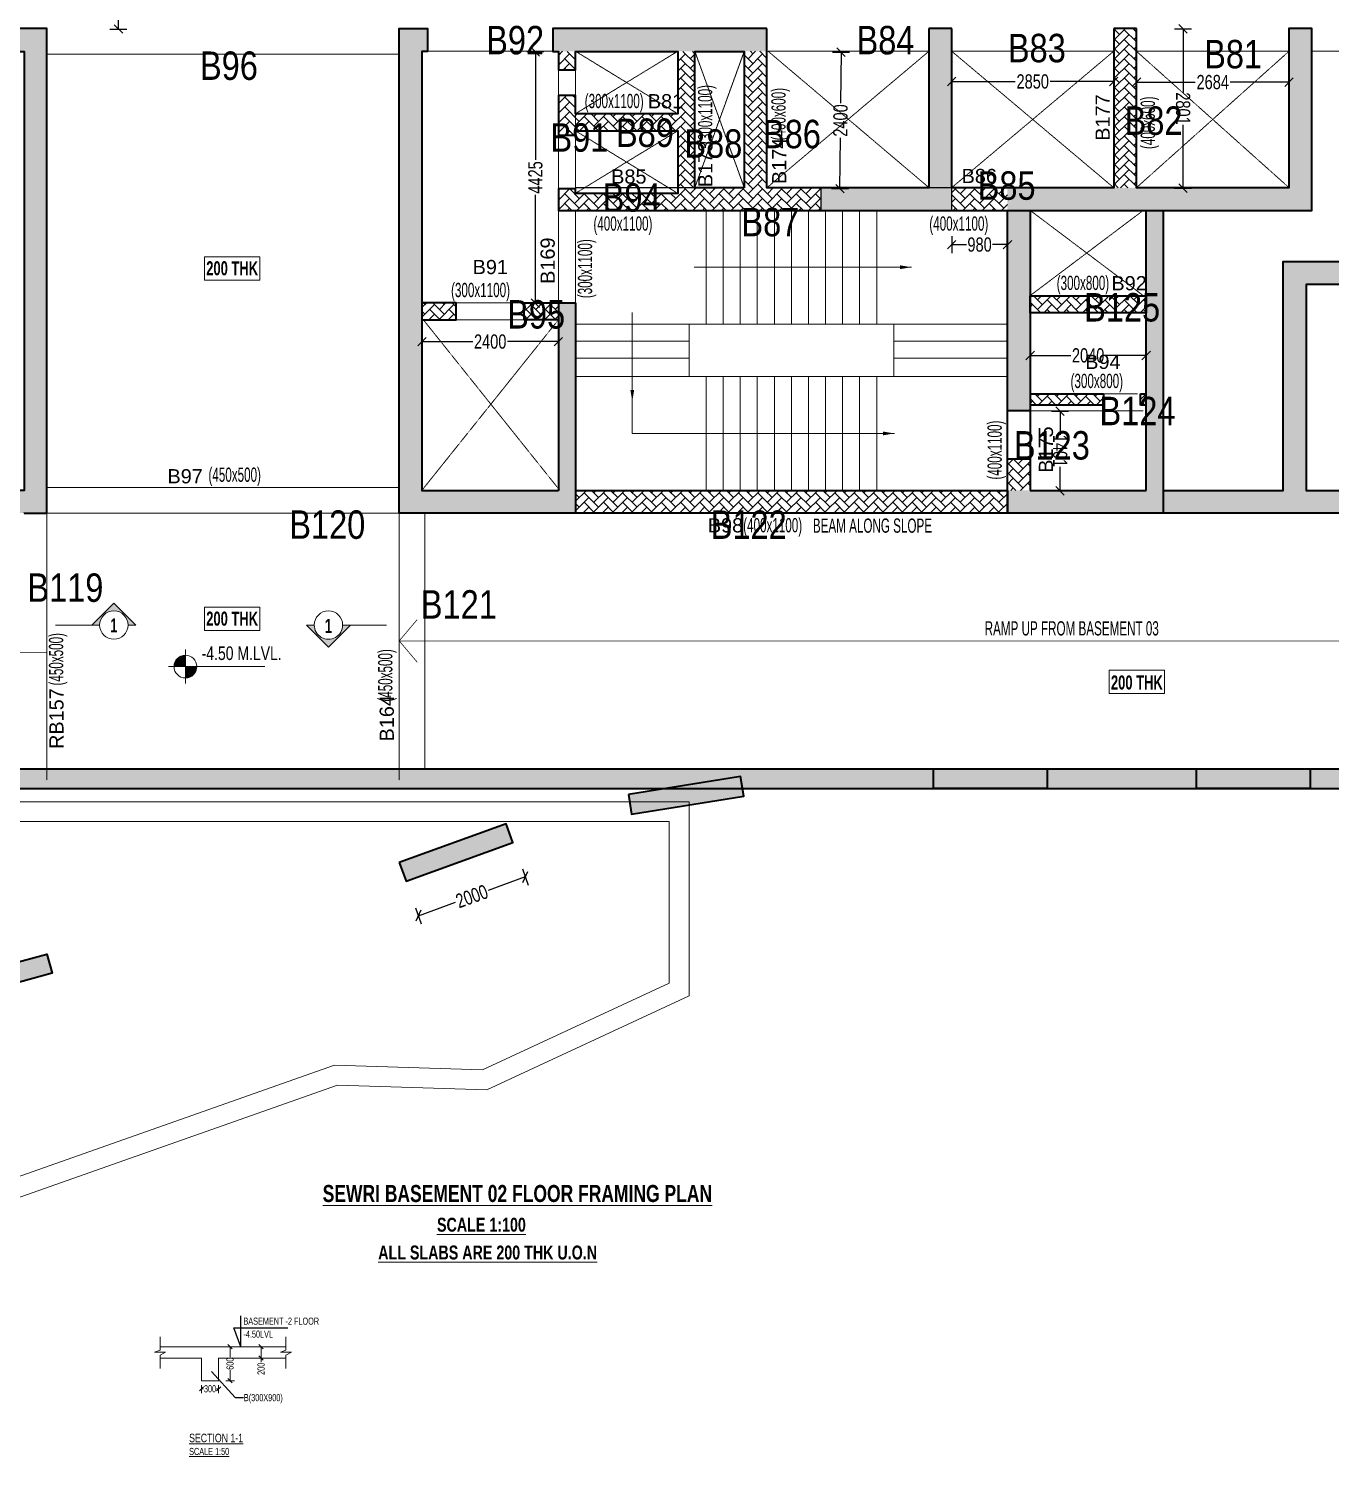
# Model space of a CAD drawing. Header units: millimetres. Extents: x 10 to 70671, y 90 to 65676.
# Drawn here: x 35101 to 58006, y 90 to 25215 of the extents above; entities that cross this region are included whole.
import ezdxf
from ezdxf.enums import TextEntityAlignment as Align

# ---------------------------------------------------------------- set-up
doc = ezdxf.new("R2010")
doc.units = ezdxf.units.MM
doc.linetypes.add('HIDDEN', pattern=[0.375, 0.25, -0.125])
doc.linetypes.add('HIDDEN2', pattern=[0.1875, 0.125, -0.0625])
for name, color, linetype, lineweight in [('A-ANNO-DIMS', 8, 'Continuous', 15), ('A-DETL-MISC', 35, 'Continuous', 15), ('A-FLOR-IDEN', 11, 'Continuous', 9), ('A-HIDD-ABVE', 8, 'HIDDEN', 20), ('A-HIDD-BELW', 8, 'HIDDEN2', 20), ('G-____-____-DIMS', 7, 'Continuous', 9), ('G-____-____-TEXT', 6, 'Continuous', 9), ('G-ANNO-SYMB', 1, 'Continuous', 9), ('G-ANNO-TEXT', 231, 'Continuous', 9), ('S-BEAM', 7, 'Continuous', 18), ('S-BEAM-IDEN', 2, 'Continuous', 9), ('S-COL HATCH', 9, 'Continuous', 0), ('S-COLS', 5, 'Continuous', 35), ('SEC TEXT', 50, 'Continuous', 5)]:
    doc.layers.add(name, color=color, linetype=linetype, lineweight=lineweight)
for name, color, linetype in [('Abhinav working', 6, 'Continuous'), ('Beam Nos', 7, 'Continuous'), ('changes', 7, 'Continuous'), ('dim', 8, 'Continuous'), ('SECTION LINE', 4, 'Continuous')]:
    doc.layers.add(name, color=color, linetype=linetype)
doc.styles.add('Dim.s & Anno.(Misc.)', font='ARIALN.TTF')
doc.styles.add('SC-BBS1', font='SansSerif')
doc.styles.add('sd', font='ARIALN.TTF')
doc.styles.add('SOBHA', font='swisscl.ttf')
doc.styles.add('Swis721 LtCn BT', font='swisscl.ttf', dxfattribs={"width": 0.9, "height": 233.355162})
doc.styles.add('Swis721 LtCn BT_1', font='swisscl.ttf', dxfattribs={"height": 240})
doc.styles.add('Swis721 LtCn BT_2', font='swisscl.ttf', dxfattribs={"height": 244.992296})
doc.styles.add('Swis721 LtCn BT_B', font='', dxfattribs={"width": 0.9, "height": 246.918336})
doc.styles.get('Swis721 LtCn BT_B').set_extended_font_data('Swis721 LtCn BT', bold=True)
doc.dimstyles.new('A-GFC-100', dxfattribs={"dimscale": 100, "dimtxt": 1.75, "dimasz": 1.5, "dimexe": 1.5, "dimexo": 0, "dimgap": 1, "dimtad": 1, "dimdsep": 46, "dimtxsty": 'Dim.s & Anno.(Misc.)', "dimblk": 'ARCHTICK', "dimcen": 0, "dimdle": 1.5, "dimclrd": 256, "dimclre": 8, "dimclrt": 6, "dimazin": 2, "dimtfac": 1, "dimtix": 1, "dimtmove": 2, "dimatfit": 3, "dimfxl": 1, "dimtolj": 1, "dimlwd": -1, "dimlwe": 9, "dimarcsym": 0})
doc.dimstyles.new('S-100', dxfattribs={"dimscale": 100, "dimtxt": 2.5, "dimasz": 1.5, "dimexe": 1.5, "dimexo": 1.5, "dimgap": 0.1, "dimtad": 0, "dimdec": 0, "dimrnd": 0.0005, "dimzin": 0, "dimdsep": 46, "dimtxsty": 'SOBHA', "dimblk": 'OBLIQUE', "dimcen": 0.09, "dimclrd": 8, "dimclre": 8, "dimclrt": 6, "dimadec": 0, "dimazin": 0, "dimtfac": 1, "dimtdec": 0, "dimtofl": 0, "dimtmove": 0, "dimatfit": 3, "dimfxl": 1.5, "dimfxlon": 1, "dimtolj": 1, "dimtzin": 0, "dimlwd": -1, "dimlwe": -1, "dimarcsym": 0})
doc.dimstyles.new('S-50', dxfattribs={"dimscale": 50, "dimtxt": 2.5, "dimasz": 1.5, "dimexe": 1.5, "dimexo": 1.5, "dimgap": 0.1, "dimtad": 0, "dimdec": 0, "dimrnd": 0.0005, "dimzin": 0, "dimdsep": 46, "dimtxsty": 'SOBHA', "dimblk": 'OBLIQUE', "dimcen": 0.09, "dimclrd": 8, "dimclre": 8, "dimclrt": 6, "dimadec": 0, "dimazin": 0, "dimtfac": 1, "dimtdec": 0, "dimtofl": 0, "dimtmove": 0, "dimatfit": 3, "dimfxl": 1.5, "dimfxlon": 1, "dimtolj": 1, "dimtzin": 0, "dimlwd": -1, "dimlwe": -1, "dimarcsym": 0})
pattern_1 = [(45, (-31794446.85, 20735559.75), (0, 169.7056275), [360, -120]), (135, (-31794362, 20735644.6), (1e-14, 169.7056275), [360, -120])]

# ---------------------------------------------------------------- blocks, each defined once
blk = doc.blocks.new('_ARCHTICK')
at = {"color": 0, "linetype": 'ByBlock', "const_width": 0.15}
blk.add_lwpolyline([(-0.5, -0.5), (0.5, 0.5)], dxfattribs=at)
blk = doc.blocks.new('A$C31bf04c8')
at = {"layer": 'S-COL HATCH', "transparency": 33554687}
h = blk.add_hatch(color=256, dxfattribs=at)
h.dxf.hatch_style = 1
edge = h.paths.add_edge_path()
edge.add_line((-12645, -10575), (46760, -10575))
edge.add_line((46760, -10575), (50155, -10425))
edge.add_line((50155, -10425), (50155, 18362))
edge.add_arc((65983, 101151), 84288, 235.33184, 259.17631, ccw=False)
edge.add_arc((-8447, 268), 41200, 49.9962, 101.0852)
edge.add_line((-16368, 40699), (-15227, 21150))
edge.add_line((-15227, 21150), (-12645, 21150))
edge.add_line((-12645, 21150), (-12645, -10575))
edge = h.paths.add_edge_path(flags=16)
edge.add_line((-12295, -10225), (46752, -10225))
edge.add_line((46752, -10225), (49805, -10090))
edge.add_line((49805, -10090), (49805, 18073))
edge.add_arc((65983, 101151), 84638, 235.32076, 258.98032, ccw=False)
edge.add_arc((-8447, 268), 40850, 49.9733, 100.6568)
edge.add_line((-16001, 40413), (-14897, 21500))
edge.add_line((-14897, 21500), (-12295, 21500))
edge.add_line((-12295, 21500), (-12295, -10225))
h = blk.add_hatch(color=256, dxfattribs=at)
h.dxf.hatch_style = 1
h.paths.add_polyline_path([(31255, -10224), (31255, -10574), (33255, -10574), (33255, -10224)])
h = blk.add_hatch(color=256, dxfattribs=at)
h.dxf.hatch_style = 1
h.paths.add_polyline_path([(35880, -10224), (35880, -10574), (37880, -10574), (37880, -10224)])
h = blk.add_hatch(color=256, dxfattribs=at)
h.dxf.hatch_style = 1
h.paths.add_polyline_path([(25886, -10678), (25942, -11024), (27916, -10706), (27860, -10360)])
h = blk.add_hatch(color=256, dxfattribs=at)
h.dxf.hatch_style = 1
h.paths.add_polyline_path([(23855, -11522), (23735, -11193), (21855, -11874), (21974, -12203)])
h = blk.add_hatch(color=256, dxfattribs=at)
h.dxf.hatch_style = 1
h.paths.add_polyline_path([(15747, -13822), (15654, -13485), (14779, -13724), (13686, -13724), (13686, -14074), (14825, -14074)])
at = {"layer": 'S-COLS', "elevation": 0}
blk.add_lwpolyline([(-12645, -10575), (46760, -10575), (50155, -10425), (50155, 18362, -0.104418), (18038, 31827, 0.226686), (-16368, 40699), (-15227, 21150), (-12645, 21150)], format="xyb", close=True, dxfattribs=at)
at = {"layer": 'S-COLS'}
blk.add_lwpolyline([(-12295, -10225), (46752, -10225), (49805, -10090), (49805, 18073, -0.103603), (17826, 31549, 0.224825), (-16001, 40413), (-14897, 21500), (-12295, 21500)], format="xyb", close=True, dxfattribs=at)
at = {"layer": 'S-COLS', "elevation": 0}
for points in [[(31255, -10224), (33255, -10224), (33255, -10574), (31255, -10574)], [(35880, -10224), (37880, -10224), (37880, -10574), (35880, -10574)]]:
    blk.add_lwpolyline(points, close=True, dxfattribs=at)
for points in [[(25886, -10678), (25942, -11024), (27916, -10706), (27860, -10360), (25886, -10678)], [(21855, -11874), (21974, -12203), (23855, -11522), (23735, -11193), (21855, -11874)], [(13686, -13724), (14779, -13724), (15654, -13485), (15747, -13822), (14825, -14074), (13686, -14074), (13686, -13724)]]:
    blk.add_lwpolyline(points, dxfattribs=at)
blk = doc.blocks.new('Spot Elevations - M_Spot Elevation - Target Filled-23738-FIRST FLOOR  FRAMING PLAN _NTA_')
at = {"layer": 'G-____-____-DIMS'}
h = blk.add_hatch(color=256, dxfattribs=at)
edge = h.paths.add_edge_path(flags=0)
edge.add_line((0, 0), (-2, 0))
edge.add_arc((0, 0), 2, 90, 180, ccw=False)
edge.add_line((0, 2), (0, 0))
h = blk.add_hatch(color=256, dxfattribs=at)
edge = h.paths.add_edge_path(flags=0)
edge.add_line((0, 0), (2, 0))
edge.add_arc((0, 0), 2, 270, 360, ccw=False)
edge.add_line((0, -2), (0, 0))
for p, q in [((0, -3), (0, 3)), ((-3, 0), (14, 0))]:
    blk.add_line(p, q, dxfattribs=at)
blk.add_circle((0, 0), 2, dxfattribs=at)
blk = doc.blocks.new('Detail View - M_Section Head - Structural Type 1-785420-STILT FLOOR FRAMING PLAN')
at = {"layer": 'G-ANNO-SYMB'}
h = blk.add_hatch(color=9, dxfattribs=at)
edge = h.paths.add_edge_path(flags=0)
edge.add_line((-8.5, 0), (-9.86, 0))
edge.add_line((-9.86, 0), (-5.99, 3.87))
edge.add_line((-5.99, 3.87), (-2.12, 0))
edge.add_line((-2.12, 0), (-3.5, 0))
edge.add_arc((-6, 0), 2.5, 360, 540)
for p, q in [((-5.99, 3.87), (-9.86, 0)), ((-5.99, 3.87), (-2.12, 0)), ((-8.5, 0), (-9.86, 0)), ((-3.5, 0), (-2.12, 0))]:
    blk.add_line(p, q, dxfattribs=at)
at = {"layer": 'G-ANNO-SYMB', "color": 5}
for p, q in [((-5.99, 3.87), (-9.86, 0)), ((-2.12, 0), (-5.99, 3.87)), ((-9.86, 0), (-8.5, 0)), ((-3.5, 0), (4.24, 0)), ((-3.5, 0), (-2.12, 0))]:
    blk.add_line(p, q, dxfattribs=at)
at = {"layer": 'G-ANNO-SYMB'}
blk.add_arc((-6, 0), 2.5, 360, 180, dxfattribs=at)
at = {"layer": 'G-ANNO-SYMB', "color": 5}
for start, end in [(360, 180), (180, 360)]:
    blk.add_arc((-6, 0), 2.5, start, end, dxfattribs=at)
blk = doc.blocks.new('A$C0921b736')
at = {"layer": 'S-COL HATCH', "transparency": 33554687}
h = blk.add_hatch(color=256, dxfattribs=at)
h.dxf.hatch_style = 1
h.paths.add_polyline_path([(20725, 4450), (20425, 4450), (20425, 1150), (20425, 750), (23125, 750), (23525, 750), (23525, 1150), (23525, 1150), (23525, 9275), (23025, 9275), (23025, 8875), (23125, 8875), (23125, 1150), (23125, 1150), (20725, 1150), (20725, 1150)])
h = blk.add_hatch(color=256, dxfattribs=at)
h.dxf.hatch_style = 1
h.paths.add_polyline_path([(32525, 4450), (32825, 4450), (32825, 1150), (32825, 750), (30125, 750), (29725, 750), (29725, 1150), (29725, 1150), (29725, 9275), (30225, 9275), (30225, 8875), (30125, 8875), (30125, 1150), (30125, 1150), (32525, 1150), (32525, 1150)])
h = blk.add_hatch(color=256, dxfattribs=at)
h.dxf.hatch_style = 1
h.paths.add_polyline_path([(36195, 9275), (32425, 9275), (32425, 8875), (36195, 8875)])
h = blk.add_hatch(color=256, dxfattribs=at)
h.dxf.hatch_style = 1
h.paths.add_polyline_path([(39445, 9275), (39045, 9275), (39045, 6475), (39445, 6475)])
h = blk.add_hatch(color=256, dxfattribs=at)
h.dxf.hatch_style = 1
h.paths.add_polyline_path([(40425, 6075), (40425, 6475), (45379, 6475), (45379, 9275), (45779, 9275), (45779, 6075)])
at = {"layer": 'S-COL HATCH'}
h = blk.add_hatch(dxfattribs=at)
h.set_pattern_fill('AR-HBONE', color=256, scale=30)
h.set_pattern_definition(pattern_1)
h.paths.add_polyline_path([(42695, 6475), (42295, 6475), (42295, 9275), (42695, 9275)])
h = blk.add_hatch(dxfattribs=at)
h.set_pattern_fill('AR-HBONE', color=256, scale=30)
h.set_pattern_definition(pattern_1)
h.paths.add_polyline_path([(34925, 8875), (34625, 8875), (34625, 7775), (32825, 7775), (32825, 8100), (32525, 8100), (32525, 7398), (32825, 7398), (32825, 7475), (34625, 7475), (34625, 6375), (32825, 6375), (32825, 6453), (32525, 6453), (32525, 6075), (37145, 6075), (37145, 6475), (34925, 6475)])
h = blk.add_hatch(dxfattribs=at)
h.set_pattern_fill('AR-HBONE', color=256, scale=30)
h.set_pattern_definition(pattern_1)
h.paths.add_polyline_path([(32825, 8875), (32525, 8875), (32525, 8550), (32825, 8550)])
h = blk.add_hatch(dxfattribs=at)
h.set_pattern_fill('AR-HBONE', color=256, scale=30)
h.set_pattern_definition(pattern_1)
h.paths.add_polyline_path([(36195, 6475), (35795, 6475), (35795, 8875), (36195, 8875)])
at = {"layer": 'S-COL HATCH', "transparency": 33554687}
h = blk.add_hatch(color=256, dxfattribs=at)
h.dxf.hatch_style = 1
h.paths.add_polyline_path([(39445, 6475), (37145, 6475), (37145, 6075), (39445, 6075)])
at = {"layer": 'S-COL HATCH'}
h = blk.add_hatch(dxfattribs=at)
h.set_pattern_fill('AR-HBONE', color=256, scale=30)
h.set_pattern_definition(pattern_1)
h.paths.add_polyline_path([(39445, 6475), (40425, 6475), (40425, 6075), (39445, 6075)])
at = {"layer": 'S-COL HATCH', "transparency": 33554687}
h = blk.add_hatch(color=256, dxfattribs=at)
h.dxf.hatch_style = 1
h.paths.add_polyline_path([(40425, 6075), (40825, 6075), (40825, 6075), (40825, 4575), (40825, 4575), (40825, 4275), (40825, 2550), (40425, 2550)])
h = blk.add_hatch(color=256, dxfattribs=at)
h.dxf.hatch_style = 1
h.paths.add_polyline_path([(42865, 6075), (43165, 6075), (43165, 750), (42865, 750), (40425, 750), (40425, 1150), (42865, 1150), (42865, 2850), (42865, 2850), (42865, 2850)])
h = blk.add_hatch(color=256, dxfattribs=at)
h.dxf.hatch_style = 1
h.paths.add_polyline_path([(52675, 4775), (52675, 1675), (53250, 1675), (53250, 5175), (45279, 5175), (45279, 1150), (43165, 1150), (43165, 750), (52050, 750), (52050, 1150), (49079, 1150), (49079, 3648), (48679, 3648), (48679, 1150), (45679, 1150), (45679, 4775)])
at = {"layer": 'S-COL HATCH'}
h = blk.add_hatch(dxfattribs=at)
h.set_pattern_fill('AR-HBONE', color=256, scale=30)
h.set_pattern_definition(pattern_1)
h.paths.add_polyline_path([(40825, 4275), (42865, 4275), (42865, 4575), (40825, 4575)])
h = blk.add_hatch(dxfattribs=at)
h.set_pattern_fill('AR-HBONE', color=256, scale=30)
h.set_pattern_definition([(45, (-31794446.85, 20683630.75), (0, 169.7056275), [360, -120]), (135, (-31794362, 20683715.6), (1e-14, 169.7056275), [360, -120])])
h.paths.add_polyline_path([(32525, 4150), (32525, 4450), (31925, 4450), (31925, 4150)])
h.paths.add_polyline_path([(30725, 4150), (30725, 4450), (30125, 4450), (30125, 4150)])
h = blk.add_hatch(dxfattribs=at)
h.set_pattern_fill('AR-HBONE', color=256, scale=30)
h.set_pattern_definition(pattern_1)
h.paths.add_polyline_path([(42115, 2850), (42115, 2650), (40825, 2650), (40825, 2850)])
h = blk.add_hatch(dxfattribs=at)
h.set_pattern_fill('AR-HBONE', color=256, scale=30)
h.set_pattern_definition(pattern_1)
h.paths.add_polyline_path([(42765, 2850), (42865, 2850), (42865, 2650), (42765, 2650)])
h = blk.add_hatch(dxfattribs=at)
h.set_pattern_fill('AR-HBONE', color=256, scale=30)
h.set_pattern_definition(pattern_1)
h.paths.add_polyline_path([(40425, 1700), (40825, 1700), (40825, 1150), (40425, 1150)])
h = blk.add_hatch(dxfattribs=at)
h.set_pattern_fill('AR-HBONE', color=256, scale=30)
h.set_pattern_definition(pattern_1)
h.paths.add_polyline_path([(40425, 1150), (32825, 1150), (32825, 750), (40425, 750)])
at = {"layer": 'changes'}
blk.add_lwpolyline([(39445, 6475), (37145, 6475), (37145, 6075), (39445, 6075)], close=True, dxfattribs=at)
at = {"layer": 'S-COLS'}
for p, q in [((32525, 4450), (32525, 1150)), ((32825, 4450), (32825, 1150)), ((40825, 2550), (40425, 2550)), ((40825, 1700), (40425, 1700)), ((32825, 1150), (32825, 750))]:
    blk.add_line(p, q, dxfattribs=at)
for points in [[(23525, 1150), (23525, 9275), (23025, 9275), (23025, 8875), (23125, 8875), (23125, 1150), (20725, 1150)], [(29725, 1150), (29725, 9275), (30225, 9275), (30225, 8875), (30125, 8875), (30125, 1150), (32525, 1150)], [(36195, 9275), (32425, 9275), (32425, 8875), (32525, 8875), (32525, 8550), (32825, 8550), (32825, 8875), (33725, 8875), (34625, 8875), (34625, 7775), (32825, 7775), (32825, 8100), (32525, 8100), (32525, 7398), (32825, 7398), (32825, 7475), (34625, 7475), (34625, 6375), (33725, 6375), (32825, 6375), (32825, 6453), (32525, 6453), (32525, 6075), (34625, 6075), (34625, 6075), (45779, 6075), (45779, 9275), (45379, 9275), (45379, 6475), (42695, 6475), (42695, 9275)], [(39045, 9275), (39045, 6475), (36195, 6475), (36195, 9275)], [(39445, 9275), (39045, 9275)], [(42295, 9275), (42295, 6475), (39445, 6475), (39445, 9275)], [(42695, 9275), (42295, 9275)], [(40825, 750), (40425, 750), (40425, 6075)], [(40825, 6075), (40825, 1150)], [(43165, 6075), (43165, 750), (42865, 750)], [(42865, 1150), (42865, 6075)], [(43165, 1150), (45279, 1150), (45279, 5175), (53250, 5175)], [(53250, 5175), (53250, 1675), (52675, 1675), (52675, 4775), (45679, 4775), (45679, 1150), (48679, 1150), (48679, 3648), (49079, 3648), (49079, 1150), (52050, 1150), (52050, 750), (43165, 750)], [(30125, 4150), (30725, 4150), (30725, 4450), (30125, 4450)], [(32525, 4150), (31925, 4150), (31925, 4450), (32825, 4450)], [(40825, 2850), (42115, 2850)], [(42115, 2850), (42115, 2650)], [(42765, 2650), (42765, 2850)], [(42765, 2850), (42865, 2850)], [(42115, 2650), (40825, 2650)], [(42865, 2650), (42765, 2650)], [(23125, 750), (23125, 750), (23525, 750), (23525, 1150)], [(30125, 750), (30125, 750), (29725, 750), (29725, 1150)], [(32825, 1150), (40425, 1150), (40425, 750), (30125, 750)], [(40825, 1150), (42865, 1150)], [(42865, 750), (40825, 750)]]:
    blk.add_lwpolyline(points, dxfattribs=at)
for points in [[(35795, 6475), (34925, 6475), (34925, 8875), (35795, 8875)], [(40825, 4575), (42865, 4575), (42865, 4275), (40825, 4275)]]:
    blk.add_lwpolyline(points, close=True, dxfattribs=at)
blk = doc.blocks.new('_OBLIQUE')
at = {"color": 0, "linetype": 'ByBlock'}
blk.add_line((-0.5, -0.5), (0.5, 0.5), dxfattribs=at)
blk = doc.blocks.new('*D175')
at = {"layer": 'Defpoints', "color": 0, "transparency": 16777216}
for p in [(38444, 2021), (38647, 2021), (38444, 1421)]:
    blk.add_point(p, dxfattribs=at)
at = {"layer": 'S-BEAM', "color": 8, "transparency": 16777216}
for p, q in [((38572, 2021), (38722, 2021)), ((38647, 2021), (38647, 1835)), ((38647, 1421), (38647, 1606)), ((38572, 1421), (38722, 1421))]:
    blk.add_line(p, q, dxfattribs=at)
at = {"layer": 'S-BEAM', "color": 8, "transparency": 16777216, "xscale": 75, "yscale": 75, "zscale": 75}
for p, rotation in [((38647, 2021), 90), ((38647, 1421), 270)]:
    blk.add_blockref('_OBLIQUE', p, dxfattribs=dict(at, rotation=rotation))
at = {"layer": 'S-BEAM', "color": 6, "transparency": 16777216, "insert": (38647, 1721), "char_height": 125, "attachment_point": 5, "rotation": 90, "style": 'SOBHA'}
blk.add_mtext('\\A1;600', dxfattribs=at)
blk = doc.blocks.new('*D97')
at = {"layer": 'Defpoints', "color": 0, "transparency": 16777216}
for p in [(39215, 2021), (39192, 1821), (39215, 1821)]:
    blk.add_point(p, dxfattribs=at)
at = {"layer": 'S-BEAM', "color": 8, "transparency": 16777216}
for p, q in [((39192, 2021), (39117, 2021)), ((39192, 2021), (39192, 1821)), ((39192, 1821), (39117, 1821)), ((39192, 1821), (39192, 1746))]:
    blk.add_line(p, q, dxfattribs=at)
at = {"layer": 'S-BEAM', "color": 8, "transparency": 16777216, "xscale": 75, "yscale": 75, "zscale": 75}
for p, rotation in [((39192, 2021), 90), ((39192, 1821), 270)]:
    blk.add_blockref('_OBLIQUE', p, dxfattribs=dict(at, rotation=rotation))
at = {"layer": 'S-BEAM', "color": 6, "transparency": 16777216, "insert": (39192, 1632), "char_height": 125, "attachment_point": 5, "rotation": 90, "style": 'SOBHA'}
blk.add_mtext('\\A1;200', dxfattribs=at)
blk = doc.blocks.new('*D176')
at = {"layer": 'Defpoints', "color": 0, "transparency": 16777216}
for p in [(38144, 1421), (38444, 1421), (38444, 1280)]:
    blk.add_point(p, dxfattribs=at)
at = {"layer": 'S-BEAM', "color": 8, "transparency": 16777216}
for p, q in [((38144, 1346), (38144, 1205)), ((38144, 1280), (38180, 1280)), ((38444, 1280), (38408, 1280)), ((38444, 1346), (38444, 1205))]:
    blk.add_line(p, q, dxfattribs=at)
at = {"layer": 'S-BEAM', "color": 8, "transparency": 16777216, "xscale": 75, "yscale": 75, "zscale": 75, "rotation": 180}
blk.add_blockref('_OBLIQUE', (38144, 1280), dxfattribs=at)
at = {"layer": 'S-BEAM', "color": 8, "transparency": 16777216, "xscale": 75, "yscale": 75, "zscale": 75}
blk.add_blockref('_OBLIQUE', (38444, 1280), dxfattribs=at)
at = {"layer": 'S-BEAM', "color": 6, "transparency": 16777216, "insert": (38294, 1280), "char_height": 125, "attachment_point": 5, "style": 'SOBHA'}
blk.add_mtext('\\A1;300', dxfattribs=at)
blk = doc.blocks.new('*D107')
at = {"layer": 'changes', "color": 8, "transparency": 16777216}
for p, q in [((43789, 10427), (43891, 10145)), ((43840, 10286), (43188, 10050)), ((41960, 9605), (42612, 9841)), ((41909, 9746), (42011, 9464))]:
    blk.add_line(p, q, dxfattribs=at)
at = {"layer": 'Defpoints', "color": 0, "transparency": 16777216}
for p in [(43623, 10886, 0), (41742, 10205, 0), (43840, 10286)]:
    blk.add_point(p, dxfattribs=at)
at = {"layer": 'changes', "color": 8, "transparency": 16777216, "xscale": 150, "yscale": 150, "zscale": 150}
for p, rotation in [((43840, 10286), 19.90656168055465), ((41960, 9605), 199.9065616805546)]:
    blk.add_blockref('_OBLIQUE', p, dxfattribs=dict(at, rotation=rotation))
at = {"layer": 'changes', "color": 6, "transparency": 16777216, "insert": (42900, 9945), "char_height": 250, "attachment_point": 5, "rotation": 19.9066, "style": 'SOBHA'}
blk.add_mtext('\\A1;2000', dxfattribs=at)
blk = doc.blocks.new('*D141')
at = {"layer": 'changes', "color": 8, "transparency": 16777216}
for p, q in [((36532, 27209), (36832, 27209)), ((36682, 27209), (36682, 26492)), ((36682, 25207), (36682, 25924)), ((36532, 25207), (36832, 25207))]:
    blk.add_line(p, q, dxfattribs=at)
at = {"layer": 'Defpoints', "color": 0, "transparency": 16777216}
for p in [(35423, 27209), (36682, 27209), (35423, 25207)]:
    blk.add_point(p, dxfattribs=at)
at = {"layer": 'changes', "color": 8, "transparency": 16777216, "xscale": 150, "yscale": 150, "zscale": 150}
for p, rotation in [((36682, 27209), 90.00011385995823), ((36682, 25207), 270.0001138599582)]:
    blk.add_blockref('_OBLIQUE', p, dxfattribs=dict(at, rotation=rotation))
at = {"layer": 'changes', "color": 6, "transparency": 16777216, "insert": (36682, 26208), "char_height": 250, "attachment_point": 5, "rotation": 270.0001, "style": 'SOBHA'}
blk.add_mtext('\\A1;2001', dxfattribs=at)
blk = doc.blocks.new('*D149')
at = {"layer": 'changes', "color": 8, "transparency": 16777216}
for p, q in [((54593, 24422), (54593, 24122)), ((57277, 24422), (57277, 24122)), ((54593, 24272), (55627, 24272)), ((57277, 24272), (56243, 24272))]:
    blk.add_line(p, q, dxfattribs=at)
at = {"layer": 'Defpoints', "color": 0, "transparency": 16777216}
for p in [(54593, 24808), (57277, 24808), (57277, 24272)]:
    blk.add_point(p, dxfattribs=at)
at = {"layer": 'changes', "color": 8, "transparency": 16777216, "xscale": 150, "yscale": 150, "zscale": 150}
for p, rotation in [((54593, 24272), 180.0000990335957), ((57277, 24272), 9.90335957763e-05)]:
    blk.add_blockref('_OBLIQUE', p, dxfattribs=dict(at, rotation=rotation))
at = {"layer": 'changes', "color": 6, "transparency": 16777216, "insert": (55935, 24272), "char_height": 250, "attachment_point": 5, "rotation": 0.0001, "style": 'SOBHA'}
blk.add_mtext('\\A1;2684', dxfattribs=at)
blk = doc.blocks.new('*D150')
at = {"layer": 'changes', "color": 8, "transparency": 16777216}
for p, q in [((55262, 25209), (55562, 25209)), ((55412, 25209), (55412, 24092)), ((55412, 22407), (55412, 23524)), ((55262, 22407), (55562, 22407))]:
    blk.add_line(p, q, dxfattribs=at)
at = {"layer": 'Defpoints', "color": 0, "transparency": 16777216}
for p in [(54593, 25209), (54593, 22407), (55412, 22407)]:
    blk.add_point(p, dxfattribs=at)
at = {"layer": 'changes', "color": 8, "transparency": 16777216, "xscale": 150, "yscale": 150, "zscale": 150}
for p, rotation in [((55412, 25209), 90.00008143689314), ((55412, 22407), 270.0000814368932)]:
    blk.add_blockref('_OBLIQUE', p, dxfattribs=dict(at, rotation=rotation))
at = {"layer": 'changes', "color": 6, "transparency": 16777216, "insert": (55412, 23808), "char_height": 250, "attachment_point": 5, "rotation": 270.0001, "style": 'SOBHA'}
blk.add_mtext('\\A1;2801', dxfattribs=at)
blk = doc.blocks.new('*D151')
at = {"layer": 'changes', "color": 8, "transparency": 16777216}
for p, q in [((51343, 24433), (51343, 24133)), ((54193, 24433), (54193, 24133)), ((51343, 24283), (52461, 24283)), ((54193, 24283), (53074, 24283))]:
    blk.add_line(p, q, dxfattribs=at)
at = {"layer": 'Defpoints', "color": 0, "transparency": 16777216}
for p in [(51343, 24809), (54193, 24809), (54193, 24283)]:
    blk.add_point(p, dxfattribs=at)
at = {"layer": 'changes', "color": 8, "transparency": 16777216, "xscale": 150, "yscale": 150, "zscale": 150, "rotation": 180}
blk.add_blockref('_OBLIQUE', (51343, 24283), dxfattribs=at)
at = {"layer": 'changes', "color": 8, "transparency": 16777216, "xscale": 150, "yscale": 150, "zscale": 150}
blk.add_blockref('_OBLIQUE', (54193, 24283), dxfattribs=at)
at = {"layer": 'changes', "color": 6, "transparency": 16777216, "insert": (52768, 24283), "char_height": 250, "attachment_point": 5, "style": 'SOBHA'}
blk.add_mtext('\\A1;2850', dxfattribs=at)
blk = doc.blocks.new('*D152')
at = {"layer": 'changes', "color": 8, "transparency": 16777216}
for p, q in [((51343, 21563), (51343, 21263)), ((51343, 21413), (51604, 21413)), ((52323, 21413), (52062, 21413)), ((52323, 21563), (52323, 21263))]:
    blk.add_line(p, q, dxfattribs=at)
at = {"layer": 'Defpoints', "color": 0, "transparency": 16777216}
for p in [(51343, 22007), (52323, 22007), (51343, 21413)]:
    blk.add_point(p, dxfattribs=at)
at = {"layer": 'changes', "color": 8, "transparency": 16777216, "xscale": 150, "yscale": 150, "zscale": 150}
for p, rotation in [((51343, 21413), 180.0000002228086), ((52323, 21413), 2.228087315e-07)]:
    blk.add_blockref('_OBLIQUE', p, dxfattribs=dict(at, rotation=rotation))
at = {"layer": 'changes', "color": 6, "transparency": 16777216, "insert": (51833, 21413), "char_height": 250, "attachment_point": 5, "rotation": 0, "style": 'SOBHA'}
blk.add_mtext('\\A1;980', dxfattribs=at)
blk = doc.blocks.new('*D153')
at = {"layer": 'changes', "color": 8, "transparency": 16777216}
for p, q in [((49246, 24799), (49546, 24797)), ((49396, 24798), (49389, 23904)), ((49376, 22398), (49384, 23291)), ((49226, 22399), (49526, 22397))]:
    blk.add_line(p, q, dxfattribs=at)
at = {"layer": 'Defpoints', "color": 0, "transparency": 16777216}
for p in [(48113, 24809), (49396, 24798), (48093, 22409)]:
    blk.add_point(p, dxfattribs=at)
at = {"layer": 'changes', "color": 8, "transparency": 16777216, "xscale": 150, "yscale": 150, "zscale": 150}
for p, rotation in [((49396, 24798), 89.52265803210295), ((49376, 22398), 269.5226580321029)]:
    blk.add_blockref('_OBLIQUE', p, dxfattribs=dict(at, rotation=rotation))
at = {"layer": 'changes', "color": 6, "transparency": 16777216, "insert": (49386, 23598), "char_height": 250, "attachment_point": 5, "rotation": 89.5227, "style": 'SOBHA'}
blk.add_mtext('\\A1;2400', dxfattribs=at)
blk = doc.blocks.new('*D154')
at = {"layer": 'changes', "color": 8, "transparency": 16777216}
for p, q in [((44168, 24807), (43868, 24807)), ((44018, 24807), (44018, 22903)), ((44018, 20382), (44018, 22287)), ((44168, 20382), (43868, 20382))]:
    blk.add_line(p, q, dxfattribs=at)
at = {"layer": 'Defpoints', "color": 0, "transparency": 16777216}
for p in [(44423, 24807), (44018, 20382), (44423, 20382)]:
    blk.add_point(p, dxfattribs=at)
at = {"layer": 'changes', "color": 8, "transparency": 16777216, "xscale": 150, "yscale": 150, "zscale": 150}
for p, rotation in [((44018, 24807), 90), ((44018, 20382), 270)]:
    blk.add_blockref('_OBLIQUE', p, dxfattribs=dict(at, rotation=rotation))
at = {"layer": 'changes', "color": 6, "transparency": 16777216, "insert": (44018, 22595), "char_height": 250, "attachment_point": 5, "rotation": 90, "style": 'SOBHA'}
blk.add_mtext('\\A1;4425', dxfattribs=at)
blk = doc.blocks.new('*D155')
at = {"layer": 'changes', "color": 8, "transparency": 16777216}
for p, q in [((42023, 19856), (42023, 19556)), ((44423, 19856), (44423, 19556)), ((42023, 19706), (42916, 19706)), ((44423, 19706), (43529, 19706))]:
    blk.add_line(p, q, dxfattribs=at)
at = {"layer": 'Defpoints', "color": 0, "transparency": 16777216}
for p in [(42023, 20082), (44423, 20082), (44423, 19706)]:
    blk.add_point(p, dxfattribs=at)
at = {"layer": 'changes', "color": 8, "transparency": 16777216, "xscale": 150, "yscale": 150, "zscale": 150}
for p, rotation in [((42023, 19706), 180.0001990565251), ((44423, 19706), 0.0001990565252103)]:
    blk.add_blockref('_OBLIQUE', p, dxfattribs=dict(at, rotation=rotation))
at = {"layer": 'changes', "color": 6, "transparency": 16777216, "insert": (43223, 19706), "char_height": 250, "attachment_point": 5, "rotation": 0.0002, "style": 'SOBHA'}
blk.add_mtext('\\A1;2400', dxfattribs=at)
blk = doc.blocks.new('*D170')
at = {"layer": 'changes', "color": 8, "transparency": 16777216}
for p, q in [((53098, 18483), (53398, 18483)), ((53248, 18483), (53248, 18064)), ((53248, 17082), (53248, 17501)), ((53098, 17082), (53398, 17082))]:
    blk.add_line(p, q, dxfattribs=at)
at = {"layer": 'Defpoints', "color": 0, "transparency": 16777216}
for p in [(52723, 18483), (52723, 17082), (53248, 17082)]:
    blk.add_point(p, dxfattribs=at)
at = {"layer": 'changes', "color": 8, "transparency": 16777216, "xscale": 150, "yscale": 150, "zscale": 150}
for p, rotation in [((53248, 18483), 90.00016286948522), ((53248, 17082), 270.0001628694852)]:
    blk.add_blockref('_OBLIQUE', p, dxfattribs=dict(at, rotation=rotation))
at = {"layer": 'changes', "color": 6, "transparency": 16777216, "insert": (53248, 17783), "char_height": 250, "attachment_point": 5, "rotation": 270.0002, "style": 'SOBHA'}
blk.add_mtext('\\A1;1401', dxfattribs=at)
blk = doc.blocks.new('*D171')
at = {"layer": 'changes', "color": 8, "transparency": 16777216}
for p, q in [((52723, 19313), (52723, 19613)), ((54763, 19313), (54763, 19613)), ((52723, 19463), (53436, 19463)), ((54763, 19463), (54049, 19463))]:
    blk.add_line(p, q, dxfattribs=at)
at = {"layer": 'Defpoints', "color": 0, "transparency": 16777216}
for p in [(54763, 19463), (52723, 18782), (54763, 18782)]:
    blk.add_point(p, dxfattribs=at)
at = {"layer": 'changes', "color": 8, "transparency": 16777216, "xscale": 150, "yscale": 150, "zscale": 150, "rotation": 180}
blk.add_blockref('_OBLIQUE', (52723, 19463), dxfattribs=at)
at = {"layer": 'changes', "color": 8, "transparency": 16777216, "xscale": 150, "yscale": 150, "zscale": 150}
blk.add_blockref('_OBLIQUE', (54763, 19463), dxfattribs=at)
at = {"layer": 'changes', "color": 6, "transparency": 16777216, "insert": (53743, 19463), "char_height": 250, "attachment_point": 5, "style": 'SOBHA'}
blk.add_mtext('\\A1;2040', dxfattribs=at)
blk = doc.blocks.new('A$C40398dd4')
at = {"layer": 'A-ANNO-DIMS', "ltscale": 500, "elevation": 0}
blk.add_lwpolyline([(5810, 1000), (6600, 1000), (6600, 1565)], dxfattribs=at)
at = {"layer": 'A-DETL-MISC'}
for p, q in [((2300, 4925), (2300, 2925)), ((2600, 4925), (2600, 2925)), ((2900, 4925), (2900, 2925)), ((3200, 4925), (3200, 2925)), ((3500, 4925), (3500, 2925)), ((3800, 4925), (3800, 2925)), ((4100, 4925), (4100, 2925)), ((4400, 4925), (4400, 2925)), ((4700, 4925), (4700, 2925)), ((5000, 4925), (5000, 2925)), ((5300, 4925), (5300, 2925)), ((2300, 0), (2300, 2000)), ((2600, 0), (2600, 2000)), ((2900, 0), (2900, 2000)), ((3200, 0), (3200, 2000)), ((3500, 0), (3500, 2000)), ((3800, 0), (3800, 2000)), ((4100, 0), (4100, 2000)), ((4400, 0), (4400, 2000)), ((4700, 0), (4700, 2000)), ((5000, 0), (5000, 2000)), ((5300, 0), (5300, 2000))]:
    blk.add_line(p, q, dxfattribs=at)
for points in [[(2000, 2925), (0, 2925)], [(5600, 2925), (7600, 2925)], [(2000, 2625), (0, 2625)], [(5600, 2625), (7600, 2625)], [(2000, 2325), (0, 2325)], [(5600, 2325), (7600, 2325)]]:
    blk.add_lwpolyline(points, dxfattribs=at)
blk.add_lwpolyline([(5600, 2925), (5600, 2000), (2000, 2000), (2000, 2925)], close=True, dxfattribs=at)
at = {"layer": 'A-DETL-MISC', "elevation": 0}
for points in [[(2000, 2000), (0, 2000)], [(5600, 2000), (7600, 2000)]]:
    blk.add_lwpolyline(points, dxfattribs=at)
at = {"layer": 'A-ANNO-DIMS', "ltscale": 500}
for points in [[(1688, 3925), (5510, 3925)], [(6600, 1565), (6600, 3126)], [(1988, 1000), (5810, 1000)]]:
    blk.add_leader(points, dimstyle='A-GFC-100', override={"dimasz": 2, "dimtad": 0, "dimfxl": 0.18, "dimarcsym": 1}, dxfattribs=at)

msp = doc.modelspace()

# ---------------------------------------------------------------- linework, layer by layer
at = {"layer": 'A-FLOR-IDEN', "color": 8, "elevation": 0, "flags": 128}
for points in [[(39171.8, 21199), (39171.8, 20787.2), (38194.3, 20787.2), (38194.3, 21199)], [(39171.8, 15033.6), (39171.8, 14621.8), (38194.3, 14621.8), (38194.3, 15033.6)], [(55088.6, 13928.2), (55088.6, 13516.3), (54111.1, 13516.3), (54111.1, 13928.2)]]:
    msp.add_lwpolyline(points, close=True, dxfattribs=at)
at = {"layer": 'A-HIDD-ABVE', "linetype": 'HIDDEN'}
for p, q in [((46522.7, 24815.9, 0), (44722.7, 23715.9, 0)), ((46522.7, 23715.9, 0), (44722.7, 24815.9, 0)), ((47692.7, 24815.9, 0), (46822.7, 22415.9, 0)), ((47692.7, 22415.9, 0), (46822.7, 24815.9, 0)), ((50942.7, 24815.9, 0), (48092.7, 22415.9, 0)), ((50942.7, 22415.9, 0), (48112.7, 24815.9, 0)), ((54192.7, 24815.9, 0), (51342.7, 22415.9, 0)), ((54192.7, 22415.9, 0), (51342.7, 24815.9, 0)), ((57277, 24815.9, 0), (54592.7, 22415.9, 0)), ((57277, 22415.9, 0), (54592.7, 24815.9, 0)), ((46522.7, 22315.9, 0), (44722.7, 23415.9, 0)), ((46522.7, 23415.9, 0), (44722.7, 22315.9, 0)), ((52722.7, 22015.9, 0), (54712.6, 20515.9, 0)), ((52722.7, 20515.9, 0), (54712.6, 22015.9, 0)), ((44422.7, 20090.7, 0), (42022.7, 17090.7, 0)), ((42046.7, 20090.7, 0), (44446.7, 17090.7, 0))]:
    msp.add_line(p, q, dxfattribs=at)
at = {"layer": 'A-HIDD-BELW', "color": 4, "linetype": 'ByBlock', "ltscale": 500}
for p, q in [((46722.4, 11611, 0), (6583.1, 11611, 0)), ((46722.4, 8197.3, 0), (46722.4, 11611, 0)), ((46372.4, 11261, 0), (6955.4, 11261, 0)), ((46372.4, 8420.5, 0), (46372.4, 11261, 0)), ((43089.6, 6894.1, 0), (46372.4, 8420.5, 0)), ((43162, 6541.8, 0), (46722.4, 8197.3, 0)), ((32736.9, 4242.9, 0), (40481.4, 6972.2, 0)), ((40481.4, 6972.2, 0), (43089.6, 6894.1, 0)), ((32803.1, 3895.2, 0), (40536.2, 6620.4, 0)), ((40536.2, 6620.4, 0), (43162, 6541.8, 0))]:
    msp.add_line(p, q, dxfattribs=at)
at = {"layer": 'dim', "color": 5}
for p, q in [((38833.9, 2020.9), (38833.9, 2565.3)), ((38833.9, 2020.9), (38709.9, 2351.3)), ((38709.9, 2351.3), (39664.4, 2351.3))]:
    msp.add_line(p, q, dxfattribs=at)
at = {"layer": 'S-BEAM', "linetype": 'HIDDEN'}
for p, q in [((35422.7, 24765.9), (41622.7, 24765.9)), ((44322.6, 24815.9, 0), (42122.7, 24815.9, 0)), ((44422.7, 22393.4, 0), (44422.7, 24815.9, 0)), ((59372.7, 24815.9, 0), (57677, 24815.9, 0)), ((44422.7, 20390.7, 0), (44422.7, 22015.9, 0)), ((44722.7, 20390.7, 0), (44722.7, 22015.9, 0)), ((43822.7, 20390.7, 0), (42622.7, 20390.7, 0)), ((54612.6, 18790.7, 0), (53962.6, 18790.7, 0)), ((35422.7, 17140.7, 0), (41622.7, 17140.7, 0)), ((35422.7, 16690.7, 0), (41622.7, 16690.7, 0)), ((35422.7, 16690.7, 0), (35422.7, 11990.7)), ((41622.7, 16690.7, 0), (41622.7, 11990.7)), ((42072.7, 16690.7, 0), (42072.7, 12190.7)), ((42072.7, 10332.3), (42072.7, 10327.8))]:
    msp.add_line(p, q, dxfattribs=at)
at = {"layer": 'S-BEAM'}
for p, q in [((44722.7, 22393.4, 0), (44722.7, 24815.9, 0)), ((50942.7, 24815.9, 0), (48112.7, 24815.9, 0)), ((54192.7, 24815.9, 0), (51342.7, 24815.9, 0)), ((57277, 24815.9, 0), (54592.7, 24815.9, 0)), ((43822.7, 20090.7, 0), (42622.7, 20090.6, 0)), ((54712.6, 18490.7, 0), (52722.7, 18490.7, 0)), ((38443.9, 2020.9), (39628.3, 2020.9)), ((38143.9, 1820.9), (37414.5, 1820.9)), ((38143.9, 1420.9), (38143.9, 1820.9)), ((38443.9, 1820.9), (38443.9, 1420.9)), ((38443.9, 1820.9), (39628.3, 1820.9)), ((38143.9, 1420.9), (38443.9, 1420.9)), ((38143.9, 1420.9), (38143.9, 1420.9))]:
    msp.add_line(p, q, dxfattribs=at)
at = {"layer": 'S-BEAM', "const_width": 12.5, "elevation": 0}
for points in [[(41939, 14065.7), (41622.7, 14440.7), (41939, 14815.7)], [(41622.7, 14440.7), (65012.6, 14440.7)], [(35422.7, 14232.4), (11990.5, 14232.4)]]:
    msp.add_lwpolyline(points, dxfattribs=at)
at = {"layer": 'S-BEAM', "color": 8, "elevation": 0}
for points in [[(37414.5, 2192.7), (37414.5, 1958.2), (37317.7, 1922), (37511.5, 1922), (37414.5, 1874.2), (37414.5, 1640.1)], [(39628.3, 2192.7), (39628.3, 1958.2), (39531.5, 1922), (39725.2, 1922), (39628.3, 1874.2), (39628.3, 1640.1)]]:
    msp.add_lwpolyline(points, dxfattribs=at)
at = {"layer": 'S-COL HATCH'}
msp.add_line((37414.5, 2020.9), (38443.9, 2020.9), dxfattribs=at)
at = {"layer": 'SECTION LINE'}
msp.add_line((46822.7, 22414.7, 0), (44722.7, 22414.7, 0), dxfattribs=at)

# ---------------------------------------------------------------- block references
at = {"layer": 'A-HIDD-BELW', "color": 3}
msp.add_blockref('A$C31bf04c8', (19768.3, 22415.9, 0), dxfattribs=at)
at = {"layer": 'changes'}
msp.add_blockref('A$C0921b736', (11897.7, 15939.5, 0), dxfattribs=at)
at = {"layer": 'G-____-____-DIMS', "xscale": 99.99999999999991, "yscale": 99.99999999999991, "zscale": 99.99999999999991}
msp.add_blockref('Spot Elevations - M_Spot Elevation - Target Filled-23738-FIRST FLOOR  FRAMING PLAN _NTA_', (37861, 13988.4), dxfattribs=at)
at = {"layer": 'G-____-____-TEXT', "extrusion": (0, 0, -1), "xscale": 99.99999999999991, "yscale": 99.99999999999991, "zscale": 99.99999999999991}
msp.add_blockref('Detail View - M_Section Head - Structural Type 1-785420-STILT FLOOR FRAMING PLAN', (-36002.2, 14718.8), dxfattribs=at)
at = {"layer": 'G-ANNO-SYMB', "extrusion": (0, 0, -1), "xscale": 99.99999999999991, "yscale": 99.99999999999991, "zscale": 99.99999999999991, "rotation": 180}
msp.add_blockref('Detail View - M_Section Head - Structural Type 1-785420-STILT FLOOR FRAMING PLAN', (-40977.2, 14718.8), dxfattribs=at)
at = {"layer": 'S-BEAM-IDEN', "xscale": -1}
msp.add_blockref('A$C40398dd4', (52322.7, 17090.7, 0), dxfattribs=at)

# ---------------------------------------------------------------- texts
at = {"layer": 'A-FLOR-IDEN', "color": 1, "char_height": 246.92, "width": 1155, "attachment_point": 2, "line_spacing_factor": 0.964267, "style": 'Swis721 LtCn BT_B'}
for insert in [(38683.1, 21120.9), (38683.1, 14955.6), (54599.8, 13832.1)]:
    msp.add_mtext('200 THK', dxfattribs=dict(at, insert=insert))
at = {"layer": 'Abhinav working', "char_height": 500, "attachment_point": 1, "style": 'Dim.s & Anno.(Misc.)'}
for s, insert in [('B92', (43152.5, 25261.7, 0)), ('B84', (49667.8, 25261.7, 0)), ('B83', (52330.4, 25122, 0)), ('B81', (55784.1, 25015.6, 0)), ('B96', (38116.9, 24811.7, 0)), ('B89', (45435.6, 23632.3, 0)), ('B82', (54384.3, 23845.1, 0)), ('B91', (44283.3, 23548.2, 0)), ('B88', (46639.8, 23441.9, 0)), ('B86', (48022.5, 23609, 0)), ('B85', (51799, 22702.3, 0)), ('B94', (45202.4, 22491.7, 0)), ('B87', (47643.1, 22060.5, 0)), ('B95', (43522.3, 20436.5, 0)), ('B125', (53672.5, 20560.5, 0)), ('B124', (53942.5, 18735.3, 0)), ('B123', (52436, 18131.5, 0)), ('B120', (39688.1, 16736.5, 0)), ('B122', (47102.5, 16735.3, 0)), ('B119', (35080.6, 15627.9, 0)), ('B121', (42002.5, 15332.4, 0))]:
    msp.add_mtext_dynamic_manual_height_columns(s, width=21149.247, gutter_width=5423.5, heights=[0], dxfattribs=dict(at, insert=insert))
at = {"layer": 'Beam Nos', "color": 3, "style": 'SC-BBS1'}
for s, p in [('B81', (46307.2, 23736.6, 0)), ('B85', (45662.5, 22411.6)), ('B86', (51827.2, 22421.1, 0)), ('B91', (43224.9, 20819.2, 0)), ('B92', (54463.4, 20534.1, 0)), ('B94', (54002.5, 19150.4, 0)), ('B97', (37856.2, 17137.5, 0)), ('B98', (47362.1, 16274.5, 0))]:
    msp.add_text(s, height=250, dxfattribs=at).set_placement(p, align=Align.BOTTOM_CENTER)
for s, p in [('B177', (54198, 23650.1, 0)), ('B173', (47208.9, 22831.3)), ('B174', (48507.5, 22886)), ('B169', (44433.8, 21130.6, 0)), ('B175', (53199.5, 17806.7, 0)), ('RB157', (35791.4, 13073.1, 0)), ('B164', (41603.1, 13079, 0))]:
    msp.add_text(s, height=250, rotation=90, dxfattribs=at).set_placement(p, align=Align.BOTTOM_CENTER)
at = {"layer": 'dim', "color": 6, "char_height": 125, "attachment_point": 1, "style": 'SOBHA'}
for s, insert in [('\\A1;BASEMENT -2 FLOOR', (38881.5, 2533.1)), ('\\A1;-4.50LVL', (38881.5, 2304.5)), ('\\A1; B(300X900) ', (38853.9, 1187.1))]:
    msp.add_mtext(s, dxfattribs=dict(at, insert=insert))
at = {"layer": 'G-____-____-DIMS', "insert": (38146.4, 14344), "char_height": 240, "width": 1683.881, "attachment_point": 1, "line_spacing_factor": 0.970126, "style": 'Swis721 LtCn BT_1'}
msp.add_mtext('-4.50 M.LVL.', dxfattribs=at)
at = {"layer": 'G-____-____-TEXT', "color": 5, "insert": (36602.5, 14835.3), "char_height": 246.9, "width": 330, "attachment_point": 2, "line_spacing_factor": 0.964267, "style": 'Swis721 LtCn BT_B'}
msp.add_mtext('1', dxfattribs=at)
at = {"layer": 'G-ANNO-SYMB', "color": 5, "insert": (40376.8, 14578.9), "char_height": 246.9, "width": 330, "attachment_point": 8, "line_spacing_factor": 0.964267, "style": 'Swis721 LtCn BT_B'}
msp.add_mtext('1', dxfattribs=at)
at = {"layer": 'G-ANNO-TEXT', "color": 6, "insert": (40275.9, 4867), "char_height": 300, "width": 6923.66, "attachment_point": 1, "line_spacing_factor": 0.971848, "style": 'Swis721 LtCn BT_2'}
msp.add_mtext('{\\fSwis721 LtCn BT|b1|i0|c0|p34;\\LSEWRI BASEMENT 02 FLOOR FRAMING PLAN }', dxfattribs=at)
at = {"layer": 'G-ANNO-TEXT', "color": 1, "char_height": 244.992, "attachment_point": 1, "line_spacing_factor": 0.971848, "style": 'Swis721 LtCn BT_2'}
for s, insert, width in [('{\\fSwis721 LtCn BT|b1|i0|c0|p34;\\LSCALE 1:100}', (42287.1, 4290), 1551.037), ('{\\fSwis721 LtCn BT|b1|i0|c0|p34;\\LALL SLABS ARE 200 THK U.O.N}', (41252.8, 3801), 3728.693)]:
    msp.add_mtext(s, dxfattribs=dict(at, insert=insert, width=width))
at = {"layer": 'S-BEAM-IDEN', "style": 'Swis721 LtCn BT', "width": 0.8}
for s, rotation, p in [('(300x1100)', 90, (47129.3, 23184.7, 0)), ('(400x600)', 90, (48419.9, 23247.3, 0)), ('(400x600)', 90, (54917.2, 23095.6, 0)), ('(400x1100)', 360, (45039.3, 21659.5)), ('(400x1100)', 360, (50949.1, 21659.5)), ('(300x1100)', 90, (45016.2, 20471, 0)), ('(300x800)', 360, (53189.8, 20615.3, 0)), ('(400x1100)', 90, (52222.5, 17279.2)), ('(450x500)', 360, (38266.5, 17240.1, 0)), ('(400x1100)', 360, (47674.4, 16351, 0)), ('BEAM ALONG SLOPE', 360, (48900.1, 16343.9, 0)), ('(450x500)', 90, (35710.2, 13655.5, 0)), ('(450x500)', 90, (41501.8, 13371.7, 0))]:
    msp.add_text(s, height=250, rotation=rotation, dxfattribs=at).set_placement(p)
for s, p in [('(300x1100)', (44885.9, 23816, 0)), ('(300x1100)', (42534.5, 20490.1, 0)), ('(300x800)', (53433.8, 18890.1, 0)), ('RAMP UP FROM BASEMENT 03', (51922.3, 14535.8))]:
    msp.add_text(s, height=250, dxfattribs=at).set_placement(p)
at = {"layer": 'SEC TEXT', "color": 1, "linetype": 'ByBlock', "insert": (37926.3, 489.9), "char_height": 150, "width": 1170.106, "attachment_point": 1, "rotation": 0.01072, "style": 'sd'}
msp.add_mtext('{\\fSwis721 LtCn BT|b0|i0|c0|p34;\\LSECTION 1-1\\P\\H0.83333x;SCALE 1:50}', dxfattribs=at)

# ---------------------------------------------------------------- dimensions: what is measured, and where the dimension line sits
at = {"layer": 'changes'}
for p1, p2, distance, picture, middle in [((35422.7, 25207.3, 0), (35422.7, 27208.5), -1259, '*D141', (36681.7, 26207.9)), ((54592.7, 25208.5, 0), (54592.7, 22407.3, 0), 819.5, '*D150', (55412.2, 23807.9)), ((44422.7, 24807.3, 0), (44422.7, 20382.1, 0), -404.6, '*D154', (44018.1, 22594.7)), ((48092.7, 22408.5, 0), (48112.7, 24808.5, 0), -1283.6, '*D153', (49386.3, 23597.8)), ((51342.7, 24808.5, 0), (54192.7, 24808.5, 0), -525.1, '*D151', (52767.7, 24283.4)), ((54592.7, 24808.5, 0), (57277, 24808.5, 0), -536.7, '*D149', (55934.9, 24271.8)), ((52322.7, 22007.3, 0), (51342.7, 22007.3, 0), 594.8, '*D152', (51832.7, 21412.6)), ((42022.7, 20082.1, 0), (44422.7, 20082.1, 0), -376.2, '*D155', (43222.7, 19705.9)), ((52722.7, 18782.1, 0), (54762.6, 18782.1, 0), 680.5, '*D171', (53742.7, 19462.7)), ((52722.7, 18483.3, 0), (52722.7, 17082.1, 0), 525.7, '*D170', (53248.4, 17782.7)), ((41742.3, 10205.3, 0), (43622.8, 10886.3, 0), -638.9, '*D107', (42900.1, 9945.1))]:
    dim = msp.add_aligned_dim(p1=p1, p2=p2, distance=distance, dimstyle='S-100', dxfattribs=at)
    dim.commit()
    dim.dimension.update_dxf_attribs({"geometry": picture, "text_midpoint": middle})
at = {"layer": 'S-BEAM'}
for base, p1, p2, picture, middle in [((38647.4, 2020.9), (38443.9, 1420.9), (38443.9, 2020.9), '*D175', (38647.4, 1720.9)), ((39192.1, 1820.9), (39214.6, 2020.9), (39214.6, 1820.9), '*D97', (39192.1, 1631.7))]:
    dim = msp.add_linear_dim(base=base, p1=p1, p2=p2, angle=90, dimstyle='S-50', dxfattribs=at)
    dim.commit()
    dim.dimension.update_dxf_attribs({"geometry": picture, "text_midpoint": middle})
dim = msp.add_aligned_dim(p1=(38143.9, 1420.9), p2=(38443.9, 1420.9), distance=-140.8, dimstyle='S-50', dxfattribs=at)
dim.commit()
dim.dimension.update_dxf_attribs({"geometry": '*D176', "text_midpoint": (38293.9, 1280)})

# ---------------------------------------------------------------- leaders
at = {"layer": 'dim'}
msp.add_leader([(38318.2, 1584.4), (38737.1, 1124.6), (38880.1, 1124.6)], dimstyle='S-50', dxfattribs=at)

doc.saveas('drawing.dxf')
